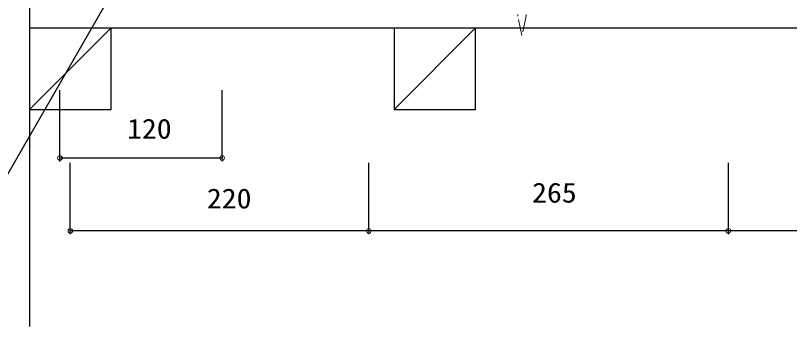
# Model space of a CAD drawing. Units: millimetres, scale not verified. Extents: x -716 to 691, y -356 to 356.
# Drawn here: x -411 to 159, y -293 to -64 of the extents above; entities that cross this region are included whole.
import ezdxf
from ezdxf.enums import TextEntityAlignment as Align

# ---------------------------------------------------------------- set-up
doc = ezdxf.new("R2010")
doc.units = ezdxf.units.MM
doc.header["$LTSCALE"] = 10
doc.linetypes.add('DASHED1', pattern=[1.8, 1.2, -0.6])
for name, color, linetype, lineweight in [('0-0_LAYER001', 4, 'Continuous', 18), ('0-2_LAYER004', 2, 'Continuous', 18), ('0-5_LAYER007', 3, 'Continuous', 18)]:
    doc.layers.add(name, color=color, linetype=linetype, lineweight=lineweight)
doc.layers.add('0-1_LAYER003', color=7, linetype='Continuous')
doc.styles.add('ＭＳ ゴシック', font='')
doc.styles.get('ＭＳ ゴシック').set_extended_font_data('MS Gothic')

msp = doc.modelspace()

# ---------------------------------------------------------------- linework, layer by layer
at = {"layer": '0-0_LAYER001', "color": 2, "linetype": 'DASHED1'}
for p, q in [((-41.2, -9.58), (-41.2, -64.73)), ((-35.2, -9.58), (-35.2, -64.48)), ((-38.25, -78.99), (-41.2, -64.73)), ((-35.2, -64.48), (-38.25, -78.99))]:
    msp.add_line(p, q, dxfattribs=at)
at = {"layer": '0-0_LAYER001', "color": 2}
for p, q in [((-378.74, -171.59), (-378.74, -119.09)), ((-259.16, -171.59), (-259.16, -119.09)), ((-378.74, -169.09), (-259.16, -169.09)), ((-371.06, -225.29), (-371.06, -172.79)), ((-151.06, -225.29), (-151.06, -172.79)), ((113.94, -225.29), (113.94, -172.79)), ((-371.06, -222.79), (-151.06, -222.79)), ((-151.06, -222.79), (113.94, -222.79)), ((113.94, -222.79), (378.94, -222.79))]:
    msp.add_line(p, q, dxfattribs=at)
msp.add_lwpolyline([(-345.53, -56.72), (-450.19, -237.98), (-651.19, -237.98)], dxfattribs=at)
for centre in [(-378.74, -169.09), (-259.16, -169.09), (-371.06, -222.79), (-151.06, -222.79), (-151.06, -222.79), (113.94, -222.79), (113.94, -222.79)]:
    msp.add_circle(centre, 1.7, dxfattribs=at)
at = {"layer": '0-1_LAYER003'}
for p, q in [((-401.07, 355.51), (-401.07, -293.17)), ((-401.07, -73.32), (691.15, -73.32)), ((-378.74, -171.59), (-378.74, -119.09)), ((-259.16, -167.39), (-259.16, -119.09)), ((-378.74, -169.09), (-259.16, -169.09)), ((-259.16, -167.39), (-259.16, -169.09)), ((-371.06, -224.49), (-371.06, -172.79)), ((-151.06, -222.79), (-151.06, -172.79)), ((113.94, -222.79), (113.94, -172.79)), ((643.94, -222.79), (-371.06, -222.79))]:
    msp.add_line(p, q, dxfattribs=at)
for points in [[(-345.53, -56.72), (-450.19, -237.98), (-651.19, -237.98)], [(-132.43, -73.32), (-132.43, -133.32), (-72.43, -133.32), (-72.43, -73.32), (-132.43, -133.32)]]:
    msp.add_lwpolyline(points, dxfattribs=at)
msp.add_lwpolyline([(-401.07, -133.32), (-341.07, -133.32), (-341.07, -73.32)], close=True, dxfattribs=at)
at = {"layer": '0-2_LAYER004'}
for p, q in [((-401.07, 277.64), (-401.07, -139.08)), ((-341.07, -73.32), (-401.07, -133.32)), ((-401.07, -73.32), (-375.43, -73.32)), ((691.15, -73.32), (-401.07, -73.32)), ((-72.43, -73.32), (-132.43, -133.32)), ((-375.43, -133.32), (-401.07, -133.32))]:
    msp.add_line(p, q, dxfattribs=at)
at = {"layer": '0-2_LAYER004', "color": 3}
msp.add_line((-401.07, -139.08), (-401.07, -293.17), dxfattribs=at)
at = {"layer": '0-2_LAYER004'}
for points in [[(-341.07, -133.32), (-341.07, -73.32), (-401.07, -73.32), (-401.07, -133.32)], [(-132.43, -133.32), (-132.43, -73.32), (-72.43, -73.32), (-72.43, -133.32)]]:
    msp.add_lwpolyline(points, close=True, dxfattribs=at)
at = {"layer": '0-5_LAYER007'}
msp.add_line((-401.07, 355.51), (-401.07, -155.81), dxfattribs=at)

# ---------------------------------------------------------------- texts
at = {"layer": '0-0_LAYER001', "color": 7, "style": 'ＭＳ ゴシック', "width": 1.1}
for s, p in [('120', (-329.28, -159.29)), ('265', (-30.74, -206.37)), ('220', (-270.43, -210.65))]:
    msp.add_text(s, height=14.66, dxfattribs=at).set_placement(p, align=Align.BOTTOM_LEFT)

doc.saveas('drawing.dxf')
